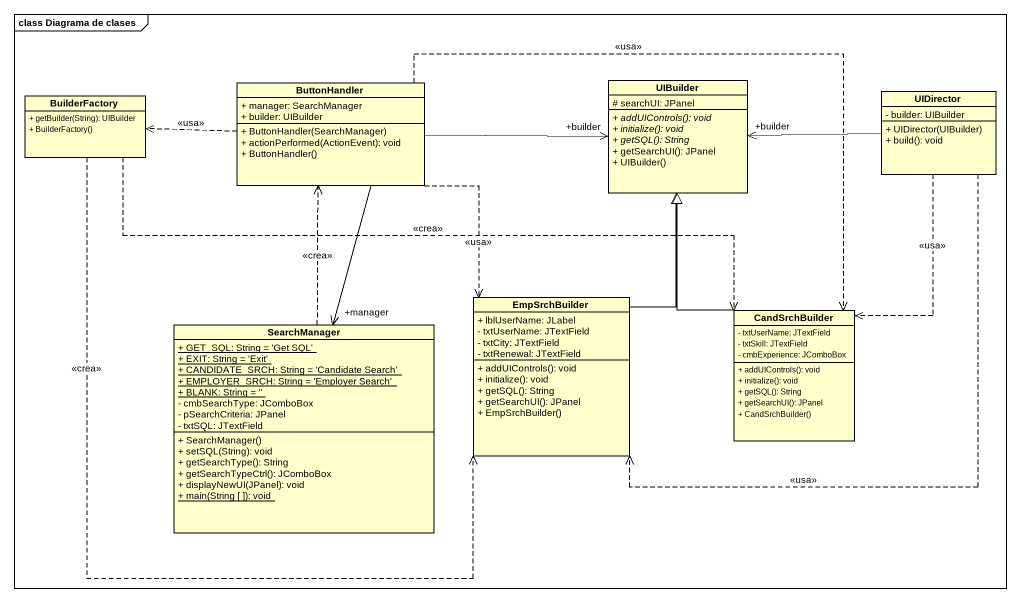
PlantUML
@startuml
mainframe class Diagrama de clases
hide circle
hide empty members
skinparam classAttributeIconSize 0
class ButtonHandler {
  + manager: SearchManager
  + builder: UIBuilder
  + ButtonHandler(SearchManager)
  + actionPerformed(ActionEvent): void
  + ButtonHandler()
}
class UIBuilder {
  # searchUI: JPanel
  {abstract} + addUIControls(): void
  {abstract} + initialize(): void
  {abstract} + getSQL(): String
  + getSearchUI(): JPanel
  + UIBuilder()
}
class BuilderFactory {
  + getBuilder(String): UIBuilder
  + BuilderFactory()
}
class UIDirector {
  - builder: UIBuilder
  + UIDirector(UIBuilder)
  + build(): void
}
class SearchManager {
  {static} + GET_SQL: String = 'Get SQL'
  {static} + EXIT: String = 'Exit'
  {static} + CANDIDATE_SRCH: String = 'Candidate Search'
  {static} + EMPLOYER_SRCH: String = 'Employer Search'
  {static} + BLANK: String = ''
  - cmbSearchType: JComboBox
  - pSearchCriteria: JPanel
  - txtSQL: JTextField
  + SearchManager()
  + setSQL(String): void
  + getSearchType(): String
  + getSearchTypeCtrl(): JComboBox
  + displayNewUI(JPanel): void
  {static} + main(String [ ]): void
}
class EmpSrchBuilder {
  + lblUserName: JLabel
  - txtUserName: JTextField
  - txtCity: JTextField
  - txtRenewal: JTextField
  + addUIControls(): void
  + initialize(): void
  + getSQL(): String
  + getSearchUI(): JPanel
  + EmpSrchBuilder()
}
class CandSrchBuilder {
  - txtUserName: JTextField
  - txtSkill: JTextField
  - cmbExperience: JComboBox
  + addUIControls(): void
  + initialize(): void
  + getSQL(): String
  + getSearchUI(): JPanel
  + CandSrchBuilder()
}
ButtonHandler -right-> "+builder" UIBuilder
ButtonHandler .left.> BuilderFactory : <<usa>>
ButtonHandler --> "+manager" SearchManager
ButtonHandler ..> EmpSrchBuilder : <<usa>>
ButtonHandler .right.> CandSrchBuilder : <<usa>>
BuilderFactory .right.> EmpSrchBuilder : <<crea>>
BuilderFactory .right.> CandSrchBuilder : <<crea>>
UIDirector -left-> "+builder" UIBuilder
UIDirector ..> EmpSrchBuilder : <<usa>>
UIDirector ..> CandSrchBuilder : <<usa>>
SearchManager .up.> ButtonHandler : <<crea>>
EmpSrchBuilder -up-|> UIBuilder
CandSrchBuilder -up-|> UIBuilder
@enduml
